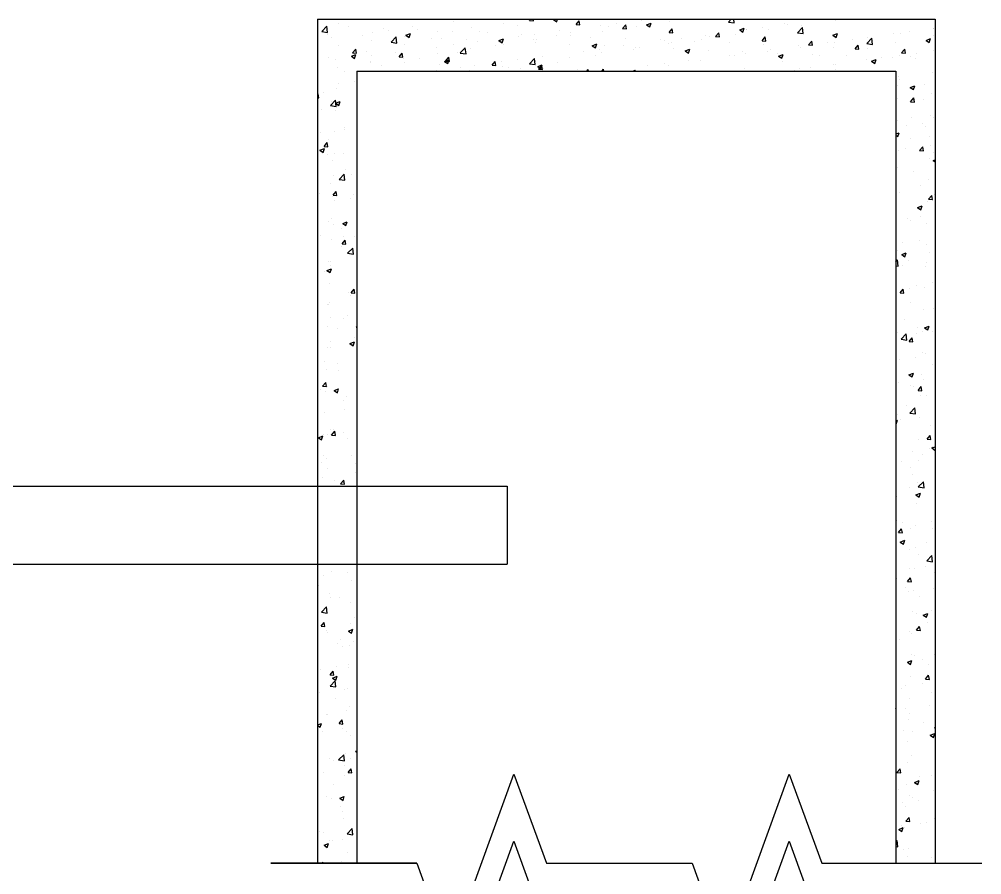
# Model space of a CAD drawing. Header units: inches. Extents: x 2738 to 3098, y 1543 to 1887.
# Drawn here: x 3019.4 to 3093.6, y 1624 to 1690 of the extents above; entities that cross this region are included whole.
import ezdxf

# ---------------------------------------------------------------- set-up
doc = ezdxf.new("R2010")
doc.units = ezdxf.units.IN
doc.header["$LTSCALE"] = 15
doc.header["$MEASUREMENT"] = 0
for name, color, linetype in [('Hatch', 8, 'Continuous'), ('Pipe', 6, 'Continuous'), ('Sock Pit', 3, 'Continuous')]:
    doc.layers.add(name, color=color, linetype=linetype)

msp = doc.modelspace()

# ---------------------------------------------------------------- linework, layer by layer
at = {"layer": 'Hatch', "linetype": 'Continuous'}
for p, q in [((3046.59097, 1689.98205), (3046.59097, 1689.98205)), ((3052.89109, 1689.81893), (3052.89109, 1689.81893)), ((3054.14279, 1689.98372), (3054.14279, 1689.98372)), ((3058.73186, 1689.90675), (3058.80356, 1689.9922)), ((3058.73186, 1689.90675), (3059.03071, 1689.8806)), ((3059.0307, 1689.88056), (3059.0101, 1689.9922)), ((3060.57097, 1689.96587), (3060.63958, 1689.9922)), ((3060.57098, 1689.96587), (3060.81969, 1689.79811)), ((3060.81966, 1689.7981), (3060.88479, 1689.9922)), ((3062.31816, 1689.59299), (3062.5592, 1689.88026)), ((3062.617, 1689.5668), (3062.55918, 1689.88022)), ((3067.32733, 1689.9206), (3067.32733, 1689.9206)), ((3067.75096, 1689.94186), (3067.75096, 1689.94186)), ((3069.53833, 1689.7942), (3069.53833, 1689.7942)), ((3074.06315, 1689.77866), (3074.50783, 1689.7097)), ((3074.0636, 1689.77914), (3074.26803, 1689.9922)), ((3074.50782, 1689.70971), (3074.47496, 1689.9922)), ((3082.28965, 1689.87173), (3082.28965, 1689.87173)), ((3042.70881, 1689.04606), (3043.1535, 1688.9771)), ((3042.70926, 1689.04653), (3043.0987, 1689.45242)), ((3043.15349, 1688.97711), (3043.09825, 1689.45196)), ((3044.02379, 1689.63), (3044.02379, 1689.63)), ((3044.77335, 1689.41189), (3044.77335, 1689.41189)), ((3046.58798, 1688.98911), (3046.58798, 1688.98911)), ((3047.44247, 1689.29912), (3047.44247, 1689.29912)), ((3047.83968, 1689.1539), (3047.83968, 1689.1539)), ((3049.73334, 1689.4032), (3049.73334, 1689.4032)), ((3050.11158, 1689.18635), (3050.11158, 1689.18635)), ((3051.65264, 1689.01256), (3051.65264, 1689.01256)), ((3052.78069, 1689.07357), (3052.78069, 1689.07357)), ((3054.21983, 1689.36461), (3054.21983, 1689.36461)), ((3054.88916, 1689.03759), (3054.88916, 1689.03759)), ((3056.74536, 1689.6847), (3056.74536, 1689.6847)), ((3057.80509, 1689.53811), (3057.80509, 1689.53811)), ((3061.02422, 1689.09078), (3061.02422, 1689.09078)), ((3062.31816, 1689.59299), (3062.61702, 1689.56684)), ((3064.18197, 1689.50651), (3064.18197, 1689.50651)), ((3064.37421, 1689.06726), (3064.37421, 1689.06726)), ((3064.83503, 1689.44133), (3064.83503, 1689.44133)), ((3065.43367, 1689.6713), (3065.43367, 1689.6713)), ((3065.90446, 1689.27923), (3066.1455, 1689.56649)), ((3065.90446, 1689.27923), (3066.20332, 1689.25308)), ((3066.2033, 1689.25304), (3066.14549, 1689.56646)), ((3066.97114, 1689.44214), (3066.97114, 1689.44214)), ((3067.75662, 1689.56543), (3068.10671, 1689.69982)), ((3067.75662, 1689.56543), (3068.00533, 1689.39767)), ((3068.00531, 1689.39766), (3068.10669, 1689.69981)), ((3069.49076, 1688.96547), (3069.7318, 1689.25273)), ((3069.7896, 1688.93928), (3069.73179, 1689.25269)), ((3074.94227, 1689.16499), (3075.29236, 1689.29938)), ((3074.94227, 1689.16499), (3075.19098, 1688.99723)), ((3075.19095, 1688.99723), (3075.29234, 1689.29937)), ((3075.47284, 1689.19409), (3075.47284, 1689.19409)), ((3075.49237, 1689.19313), (3075.49237, 1689.19313)), ((3076.72454, 1689.35888), (3076.72454, 1689.35888)), ((3077.16718, 1689.17675), (3077.16718, 1689.17675)), ((3078.4083, 1689.69365), (3078.4083, 1689.69365)), ((3078.6182, 1689.60819), (3078.6182, 1689.60819)), ((3079.39981, 1688.95155), (3079.78925, 1689.35743)), ((3079.69271, 1689.49685), (3079.69271, 1689.49685)), ((3079.84403, 1688.88211), (3079.78879, 1689.35696)), ((3088.01541, 1689.04646), (3088.01541, 1689.04646)), ((3089.90907, 1689.29577), (3089.90907, 1689.29577)), ((3089.9185, 1689.25429), (3089.9185, 1689.25429)), ((3043.15848, 1688.85304), (3043.15848, 1688.85304)), ((3043.43023, 1688.57338), (3043.43023, 1688.57338)), ((3045.82759, 1688.74027), (3045.82759, 1688.74027)), ((3046.53017, 1688.31758), (3046.53017, 1688.31758)), ((3048.04547, 1688.21894), (3048.43491, 1688.62482)), ((3048.4897, 1688.14951), (3048.43445, 1688.62436)), ((3048.4967, 1688.6275), (3048.4967, 1688.6275)), ((3049.05571, 1688.63767), (3049.05571, 1688.63767)), ((3049.18422, 1688.75365), (3049.53431, 1688.88804)), ((3049.18422, 1688.75365), (3049.43293, 1688.58589)), ((3049.4329, 1688.58589), (3049.53428, 1688.88803)), ((3051.16582, 1688.51472), (3051.16582, 1688.51472)), ((3051.97323, 1688.53706), (3051.97323, 1688.53706)), ((3053.83493, 1688.40195), (3053.83493, 1688.40195)), ((3054.7211, 1688.26096), (3054.7211, 1688.26096)), ((3055.4498, 1688.9608), (3055.4498, 1688.9608)), ((3056.36986, 1688.35321), (3056.71995, 1688.4876)), ((3056.36986, 1688.35321), (3056.61857, 1688.18545)), ((3056.50404, 1688.28917), (3056.50404, 1688.28917)), ((3056.61855, 1688.18545), (3056.71993, 1688.48759)), ((3057.87886, 1688.67669), (3057.87886, 1688.67669)), ((3058.11891, 1688.84802), (3058.11891, 1688.84802)), ((3059.00317, 1688.44028), (3059.00317, 1688.44028)), ((3059.13056, 1688.84148), (3059.13056, 1688.84148)), ((3059.28149, 1688.39511), (3059.28149, 1688.39511)), ((3060.78803, 1688.73525), (3060.78803, 1688.73525)), ((3061.84868, 1688.74717), (3061.84868, 1688.74717)), ((3061.9191, 1688.94081), (3061.9191, 1688.94081)), ((3063.45714, 1688.62247), (3063.45714, 1688.62247)), ((3066.12625, 1688.5097), (3066.12625, 1688.5097)), ((3068.79536, 1688.39692), (3068.79536, 1688.39692)), ((3069.16973, 1688.36427), (3069.16973, 1688.36427)), ((3069.49076, 1688.96547), (3069.78962, 1688.93932)), ((3070.42143, 1688.52906), (3070.42143, 1688.52906)), ((3071.46448, 1688.28415), (3071.46448, 1688.28415)), ((3072.00306, 1688.44982), (3072.00306, 1688.44982)), ((3072.31509, 1688.77837), (3072.31509, 1688.77837)), ((3072.57644, 1688.6926), (3072.57644, 1688.6926)), ((3073.07706, 1688.65171), (3073.3181, 1688.93897)), ((3073.07706, 1688.65171), (3073.37592, 1688.62556)), ((3073.3759, 1688.62552), (3073.31809, 1688.93893)), ((3074.59999, 1688.8247), (3074.59999, 1688.8247)), ((3076.66336, 1688.33795), (3076.90441, 1688.62521)), ((3076.66336, 1688.33795), (3076.96222, 1688.3118)), ((3076.9622, 1688.31176), (3076.90439, 1688.62517)), ((3079.39935, 1688.95107), (3079.84403, 1688.8821)), ((3080.24966, 1688.02419), (3080.49071, 1688.31145)), ((3080.5485, 1687.998), (3080.49069, 1688.31141)), ((3082.12792, 1688.76455), (3082.47801, 1688.89894)), ((3082.12792, 1688.76455), (3082.37663, 1688.59679)), ((3082.3766, 1688.59679), (3082.47798, 1688.89893)), ((3083.60596, 1688.46595), (3083.60596, 1688.46595)), ((3084.73602, 1688.12395), (3085.12546, 1688.52983)), ((3084.79603, 1688.55931), (3084.79603, 1688.55931)), ((3085.18023, 1688.05451), (3085.12499, 1688.52936)), ((3086.76371, 1688.88167), (3086.76371, 1688.88167)), ((3087.32156, 1688.8794), (3087.32156, 1688.8794)), ((3089.31356, 1688.36411), (3089.66366, 1688.4985)), ((3089.31356, 1688.36411), (3089.56228, 1688.19636)), ((3089.56225, 1688.19635), (3089.66363, 1688.49849)), ((3089.86559, 1688.71243), (3089.86559, 1688.71243)), ((3043.96299, 1687.96553), (3043.96299, 1687.96553)), ((3045.08041, 1687.40083), (3045.32145, 1687.6881)), ((3045.37925, 1687.37465), (3045.32144, 1687.68806)), ((3046.14137, 1687.53602), (3046.14137, 1687.53602)), ((3048.04502, 1688.21847), (3048.4897, 1688.1495)), ((3049.0573, 1688.03654), (3049.0573, 1688.03654)), ((3051.57575, 1687.84687), (3051.57575, 1687.84687)), ((3052.82744, 1688.01166), (3052.82744, 1688.01166)), ((3053.38167, 1687.39134), (3053.77112, 1687.79722)), ((3053.8259, 1687.32191), (3053.77066, 1687.79676)), ((3054.15903, 1687.70014), (3054.15903, 1687.70014)), ((3056.08724, 1687.93976), (3056.08724, 1687.93976)), ((3056.68456, 1688.02023), (3056.68456, 1688.02023)), ((3059.17315, 1688.1764), (3059.17315, 1688.1764)), ((3061.84227, 1688.06362), (3061.84227, 1688.06362)), ((3062.86662, 1687.53445), (3062.86662, 1687.53445)), ((3063.55551, 1687.95277), (3063.9056, 1688.08716)), ((3063.55551, 1687.95277), (3063.80422, 1687.78502)), ((3063.8042, 1687.78501), (3063.90558, 1688.08715)), ((3064.11832, 1687.69924), (3064.11832, 1687.69924)), ((3064.51138, 1687.95085), (3064.51138, 1687.95085)), ((3066.01198, 1687.94855), (3066.01198, 1687.94855)), ((3066.74458, 1687.69155), (3066.74458, 1687.69155)), ((3066.91034, 1687.77767), (3066.91034, 1687.77767)), ((3067.18049, 1687.83807), (3067.18049, 1687.83807)), ((3069.47753, 1688.12973), (3069.47753, 1688.12973)), ((3069.66051, 1688.19208), (3069.66051, 1688.19208)), ((3069.8496, 1687.7253), (3069.8496, 1687.7253)), ((3070.74116, 1687.55234), (3071.09125, 1687.68672)), ((3070.74116, 1687.55233), (3070.98987, 1687.38458)), ((3070.98984, 1687.38457), (3071.09122, 1687.68672)), ((3072.51871, 1687.61253), (3072.51871, 1687.61253)), ((3074.13359, 1688.17138), (3074.13359, 1688.17138)), ((3075.18783, 1687.49975), (3075.18783, 1687.49975)), ((3076.8027, 1688.0586), (3076.8027, 1688.0586)), ((3077.10638, 1687.51228), (3077.10638, 1687.51228)), ((3077.30285, 1687.63613), (3077.30285, 1687.63613)), ((3079.47181, 1687.94583), (3079.47181, 1687.94583)), ((3079.63191, 1687.83238), (3079.63191, 1687.83238)), ((3080.24966, 1688.02419), (3080.54852, 1687.99804)), ((3080.4606, 1688.05185), (3080.4606, 1688.05185)), ((3081.7123, 1688.21664), (3081.7123, 1688.21664)), ((3082.14092, 1687.83305), (3082.14092, 1687.83305)), ((3082.22885, 1688.20726), (3082.22885, 1688.20726)), ((3083.83596, 1687.71042), (3084.07701, 1687.99769)), ((3083.83596, 1687.71043), (3084.13482, 1687.68428)), ((3084.03373, 1687.71138), (3084.03373, 1687.71138)), ((3084.1348, 1687.68424), (3084.07699, 1687.99765)), ((3084.73556, 1688.12347), (3085.18024, 1688.0545)), ((3084.81004, 1687.72028), (3084.81004, 1687.72028)), ((3086.94966, 1688.21191), (3086.94966, 1688.21191)), ((3087.42226, 1687.39666), (3087.66331, 1687.68393)), ((3087.47915, 1687.6075), (3087.47915, 1687.6075)), ((3087.7211, 1687.37048), (3087.66329, 1687.68389)), ((3089.8577, 1687.58982), (3089.8577, 1687.58982)), ((3043.22544, 1687.03549), (3043.22544, 1687.03549)), ((3043.77859, 1686.87035), (3043.77859, 1686.87035)), ((3044.9831, 1687.141), (3045.3332, 1687.27538)), ((3044.9831, 1687.141), (3045.23182, 1686.97324)), ((3045.08041, 1687.40083), (3045.37927, 1687.37469)), ((3045.23179, 1686.97323), (3045.33317, 1687.27538)), ((3045.27263, 1687.01705), (3045.27263, 1687.01705)), ((3046.44771, 1686.75758), (3046.44771, 1686.75758)), ((3046.52433, 1687.18184), (3046.52433, 1687.18184)), ((3048.41799, 1687.43114), (3048.41799, 1687.43114)), ((3048.66671, 1687.08707), (3048.90775, 1687.37434)), ((3048.66671, 1687.08707), (3048.96557, 1687.06092)), ((3048.96555, 1687.06088), (3048.90774, 1687.3743)), ((3048.99491, 1686.97321), (3048.99491, 1686.97321)), ((3050.25538, 1686.93871), (3050.25538, 1686.93871)), ((3051.59184, 1687.34809), (3051.59184, 1687.34809)), ((3052.16875, 1686.74056), (3052.51884, 1686.87494)), ((3052.25301, 1686.77331), (3052.49406, 1687.06058)), ((3052.25301, 1686.77331), (3052.55187, 1686.74716)), ((3052.41744, 1686.57279), (3052.51882, 1686.87494)), ((3052.55185, 1686.74712), (3052.49404, 1687.06054)), ((3053.17131, 1687.43923), (3053.17131, 1687.43923)), ((3053.38122, 1687.39087), (3053.82591, 1687.3219)), ((3055.83931, 1686.45955), (3056.08036, 1686.74682)), ((3056.13815, 1686.43336), (3056.08034, 1686.74678)), ((3057.81521, 1686.86942), (3057.81521, 1686.86942)), ((3058.71788, 1686.56374), (3059.10732, 1686.96963)), ((3059.1621, 1686.49431), (3059.10686, 1686.96916)), ((3059.70887, 1687.11873), (3059.70887, 1687.11873)), ((3061.78788, 1687.0827), (3061.78788, 1687.0827)), ((3063.82865, 1687.19103), (3063.82865, 1687.19103)), ((3064.31341, 1687.40279), (3064.31341, 1687.40279)), ((3070.99974, 1686.80631), (3070.99974, 1686.80631)), ((3071.94226, 1686.78535), (3071.94226, 1686.78535)), ((3074.15749, 1687.22203), (3074.15749, 1687.22203)), ((3074.5392, 1687.16023), (3074.5392, 1687.16023)), ((3075.40919, 1687.38682), (3075.40919, 1687.38682)), ((3077.85694, 1687.38698), (3077.85694, 1687.38698)), ((3077.9268, 1687.1519), (3078.2769, 1687.28628)), ((3077.92681, 1687.1519), (3078.17552, 1686.98414)), ((3078.17549, 1686.98413), (3078.27687, 1687.28628)), ((3080.52605, 1687.2742), (3080.52605, 1687.2742)), ((3081.1178, 1687.21086), (3081.1178, 1687.21086)), ((3083.19516, 1687.16143), (3083.19516, 1687.16143)), ((3084.73523, 1686.89484), (3084.73523, 1686.89484)), ((3085.11245, 1686.75146), (3085.46254, 1686.88585)), ((3085.11245, 1686.75146), (3085.36116, 1686.5837)), ((3085.36114, 1686.58369), (3085.46252, 1686.88584)), ((3085.44837, 1686.90962), (3085.44837, 1686.90962)), ((3085.86428, 1687.04865), (3085.86428, 1687.04865)), ((3086.70007, 1687.07441), (3086.70007, 1687.07441)), ((3087.26076, 1687.21494), (3087.26076, 1687.21494)), ((3087.42226, 1687.39666), (3087.72112, 1687.37052)), ((3088.14773, 1687.11407), (3088.14773, 1687.11407)), ((3088.53339, 1686.93588), (3088.53339, 1686.93588)), ((3088.59373, 1687.32371), (3088.59373, 1687.32371)), ((3043.90219, 1686.30106), (3043.90219, 1686.30106)), ((3046.46938, 1686.65311), (3046.46938, 1686.65311)), ((3047.33945, 1686.43818), (3047.33945, 1686.43818)), ((3049.11682, 1686.6448), (3049.11682, 1686.6448)), ((3051.5121, 1686.0396), (3051.5121, 1686.0396)), ((3051.78593, 1686.53203), (3051.78593, 1686.53203)), ((3052.16875, 1686.74056), (3052.41746, 1686.5728)), ((3053.40576, 1686.28891), (3053.40576, 1686.28891)), ((3054.09823, 1686.03567), (3054.09823, 1686.03567)), ((3054.45504, 1686.41925), (3054.45504, 1686.41925)), ((3055.83931, 1686.45955), (3056.13817, 1686.4334)), ((3056.56351, 1686.70463), (3056.56351, 1686.70463)), ((3056.62376, 1686.35576), (3056.62376, 1686.35576)), ((3057.12416, 1686.30648), (3057.12416, 1686.30648)), ((3057.99679, 1686.18998), (3057.99679, 1686.18998)), ((3058.71743, 1686.56327), (3059.16211, 1686.4943)), ((3059.22069, 1686.73065), (3059.22069, 1686.73065)), ((3059.3544, 1686.34012), (3059.70449, 1686.47451)), ((3059.3544, 1686.34012), (3059.60311, 1686.17236)), ((3059.42561, 1686.14579), (3059.66666, 1686.43306)), ((3059.42561, 1686.14579), (3059.72447, 1686.11964)), ((3059.60308, 1686.17235), (3059.70447, 1686.4745)), ((3059.72445, 1686.1196), (3059.66664, 1686.43302)), ((3059.79327, 1686.1937), (3059.79327, 1686.1937)), ((3060.91272, 1686.6905), (3060.91272, 1686.6905)), ((3062.46238, 1686.08093), (3062.46238, 1686.08093)), ((3063.14632, 1685.9922), (3063.25296, 1686.11929)), ((3063.27638, 1685.9922), (3063.25294, 1686.11926)), ((3064.29977, 1685.9922), (3064.44353, 1686.14203)), ((3064.46044, 1685.9922), (3064.44307, 1686.14156)), ((3066.67687, 1685.9922), (3066.89014, 1686.07407)), ((3066.84954, 1686.1132), (3066.84954, 1686.1132)), ((3066.86265, 1685.9922), (3066.89011, 1686.07406)), ((3067.85438, 1686.39221), (3067.85438, 1686.39221)), ((3069.10608, 1686.557), (3069.10608, 1686.557)), ((3069.41673, 1686.46526), (3069.41673, 1686.46526)), ((3075.28594, 1686.20981), (3075.28594, 1686.20981)), ((3078.20187, 1686.71033), (3078.20187, 1686.71033)), ((3079.14526, 1686.0798), (3079.14526, 1686.0798)), ((3079.57111, 1686.16791), (3079.57111, 1686.16791)), ((3080.39696, 1686.24459), (3080.39696, 1686.24459)), ((3082.16805, 1686.54279), (3082.16805, 1686.54279)), ((3082.29061, 1686.49389), (3082.29061, 1686.49389)), ((3082.31587, 1686.11302), (3082.31587, 1686.11302)), ((3085.2318, 1686.61355), (3085.2318, 1686.61355)), ((3044.42352, 1685.93766), (3044.42352, 1685.93766)), ((3087.19996, 1685.55047), (3087.19996, 1685.55047)), ((3087.27838, 1685.35165), (3087.27838, 1685.35165)), ((3089.7969, 1685.92535), (3089.7969, 1685.92535)), ((3043.84139, 1684.63659), (3043.84139, 1684.63659)), ((3043.95729, 1685.04499), (3043.95729, 1685.04499)), ((3045.20899, 1685.20978), (3045.20899, 1685.20978)), ((3087.14135, 1684.86377), (3087.14135, 1684.86377)), ((3088.09699, 1684.73836), (3088.44708, 1684.87275)), ((3088.09699, 1684.73836), (3088.3457, 1684.57061)), ((3088.34567, 1684.5706), (3088.44705, 1684.87274)), ((3089.1535, 1684.95319), (3089.1535, 1684.95319)), ((3042.38335, 1684.1866), (3042.42891, 1684.2409)), ((3042.38335, 1683.93653), (3042.48672, 1683.92749)), ((3042.48671, 1683.92745), (3042.42889, 1684.24086)), ((3042.80492, 1684.31537), (3042.80492, 1684.31537)), ((3087.13916, 1683.886), (3087.13916, 1683.886)), ((3088.11602, 1683.6357), (3088.35706, 1683.92297)), ((3088.41486, 1683.60952), (3088.35705, 1683.92293)), ((3089.12078, 1683.79532), (3089.12078, 1683.79532)), ((3089.7361, 1684.26088), (3089.7361, 1684.26088)), ((3042.64194, 1683.07293), (3042.64194, 1683.07293)), ((3043.37171, 1683.34787), (3043.81639, 1683.27891)), ((3043.37216, 1683.34834), (3043.7616, 1683.75423)), ((3043.41713, 1683.68735), (3043.41713, 1683.68735)), ((3043.81639, 1683.27892), (3043.76114, 1683.75376)), ((3043.76653, 1683.51525), (3044.11662, 1683.64963)), ((3043.76653, 1683.51524), (3044.01524, 1683.34749)), ((3043.85916, 1683.64375), (3043.85916, 1683.64375)), ((3043.89364, 1683.23772), (3043.89364, 1683.23772)), ((3044.01521, 1683.34748), (3044.11659, 1683.64963)), ((3088.11602, 1683.6357), (3088.41488, 1683.60956)), ((3043.78059, 1682.97212), (3043.78059, 1682.97212)), ((3088.17983, 1682.39821), (3088.17983, 1682.39821)), ((3089.6753, 1682.59641), (3089.6753, 1682.59641)), ((3089.85085, 1682.38098), (3089.85085, 1682.38098)), ((3044.47927, 1681.66105), (3044.47927, 1681.66105)), ((3087.07837, 1682.22153), (3087.07837, 1682.22153)), ((3087.80543, 1681.82326), (3087.80543, 1681.82326)), ((3089.05713, 1681.98805), (3089.05713, 1681.98805)), ((3089.23407, 1681.72658), (3089.23407, 1681.72658)), ((3042.57829, 1681.26566), (3042.57829, 1681.26566)), ((3043.71979, 1681.30765), (3043.71979, 1681.30765)), ((3044.47195, 1681.51497), (3044.47195, 1681.51497)), ((3086.97972, 1681.15073), (3087.2305, 1681.247)), ((3086.97972, 1681.04563), (3087.12912, 1680.94485)), ((3087.1291, 1680.94485), (3087.23048, 1681.24699)), ((3089.6145, 1680.93194), (3089.6145, 1680.93194)), ((3042.88162, 1680.19267), (3043.12267, 1680.47994)), ((3042.88162, 1680.19267), (3043.18048, 1680.16652)), ((3043.18046, 1680.16649), (3043.12265, 1680.4799)), ((3043.2107, 1680.70403), (3043.2107, 1680.70403)), ((3087.01757, 1680.55706), (3087.01757, 1680.55706)), ((3088.13299, 1680.78262), (3088.13299, 1680.78262)), ((3088.80978, 1679.87474), (3089.05082, 1680.16201)), ((3089.10862, 1679.84856), (3089.0508, 1680.16197)), ((3089.63545, 1680.2653), (3089.63545, 1680.2653)), ((3042.54995, 1679.88949), (3042.90004, 1680.02388)), ((3042.54995, 1679.88949), (3042.79866, 1679.72174)), ((3042.79864, 1679.72173), (3042.90002, 1680.02388)), ((3043.1566, 1679.54291), (3043.1566, 1679.54291)), ((3043.65899, 1679.64318), (3043.65899, 1679.64318)), ((3044.40877, 1679.6062), (3044.40877, 1679.6062)), ((3087.18507, 1679.85666), (3087.18507, 1679.85666)), ((3087.74179, 1680.01599), (3087.74179, 1680.01599)), ((3088.80978, 1679.87474), (3089.10864, 1679.8486)), ((3089.85418, 1679.74389), (3089.85418, 1679.74389)), ((3043.5056, 1679.10608), (3043.5056, 1679.10608)), ((3089.5537, 1679.26747), (3089.5537, 1679.26747)), ((3089.86494, 1679.09952), (3090.00687, 1679.154)), ((3089.86495, 1679.09952), (3090.00687, 1679.00379)), ((3043.59819, 1677.97871), (3043.59819, 1677.97871)), ((3044.03505, 1677.65015), (3044.4245, 1678.05604)), ((3044.47928, 1677.58072), (3044.42404, 1678.05557)), ((3044.55984, 1678.43445), (3044.55984, 1678.43445)), ((3044.99901, 1677.98658), (3044.99901, 1677.98658)), ((3087.12661, 1678.53231), (3087.12661, 1678.53231)), ((3088.3201, 1678.29324), (3088.3201, 1678.29324)), ((3043.40239, 1677.3559), (3043.40239, 1677.3559)), ((3044.0346, 1677.64968), (3044.47929, 1677.58071)), ((3088.88051, 1677.18891), (3088.88051, 1677.18891)), ((3089.4929, 1677.603), (3089.4929, 1677.603)), ((3042.51084, 1676.56453), (3042.51084, 1676.56453)), ((3043.57538, 1676.43171), (3043.81642, 1676.71898)), ((3043.57538, 1676.43171), (3043.87424, 1676.40556)), ((3043.87422, 1676.40552), (3043.81641, 1676.71894)), ((3045.17996, 1676.45176), (3045.17996, 1676.45176)), ((3087.26564, 1676.63006), (3087.26564, 1676.63006)), ((3089.50353, 1676.11378), (3089.74458, 1676.40105)), ((3089.80237, 1676.0876), (3089.74456, 1676.40101)), ((3089.93475, 1676.51729), (3089.93475, 1676.51729)), ((3043.5374, 1676.31424), (3043.5374, 1676.31424)), ((3043.68366, 1676.01452), (3043.68366, 1676.01452)), ((3044.93536, 1676.17931), (3044.93536, 1676.17931)), ((3087.00475, 1676.32118), (3087.00475, 1676.32118)), ((3088.64837, 1675.47377), (3088.99846, 1675.60816)), ((3088.89705, 1675.306), (3088.99844, 1675.60815)), ((3089.4321, 1675.93853), (3089.4321, 1675.93853)), ((3089.50353, 1676.11378), (3089.80239, 1676.08764)), ((3089.8361, 1676.04952), (3089.8361, 1676.04952)), ((3088.64837, 1675.47377), (3088.89708, 1675.30601)), ((3043.19595, 1674.37258), (3043.19595, 1674.37258)), ((3043.4766, 1674.64977), (3043.4766, 1674.64977)), ((3043.62001, 1674.20725), (3043.62001, 1674.20725)), ((3044.31791, 1674.25065), (3044.668, 1674.38504)), ((3044.31791, 1674.25065), (3044.56662, 1674.08289)), ((3044.5666, 1674.08288), (3044.66798, 1674.38503)), ((3087.88575, 1674.64737), (3087.88575, 1674.64737)), ((3088.11825, 1674.45116), (3088.11825, 1674.45116)), ((3088.84715, 1674.76485), (3088.84715, 1674.76485)), ((3089.3713, 1674.27406), (3089.3713, 1674.27406)), ((3044.20628, 1673.89678), (3044.20628, 1673.89678)), ((3042.59141, 1673.33793), (3042.59141, 1673.33793)), ((3043.4158, 1672.98531), (3043.4158, 1672.98531)), ((3044.26913, 1672.67075), (3044.51018, 1672.95802)), ((3044.26914, 1672.67075), (3044.56799, 1672.6446)), ((3044.39403, 1673.27474), (3044.39403, 1673.27474)), ((3044.56798, 1672.64456), (3044.51016, 1672.95798)), ((3045.26052, 1673.22516), (3045.26052, 1673.22516)), ((3087.53181, 1672.79279), (3087.53181, 1672.79279)), ((3088.78351, 1672.95758), (3088.78351, 1672.95758)), ((3044.19832, 1672.4845), (3044.19832, 1672.4845)), ((3044.6975, 1671.95149), (3045.14218, 1671.88252)), ((3044.69795, 1671.95197), (3045.08739, 1672.35785)), ((3045.14218, 1671.88253), (3045.08693, 1672.35738)), ((3087.11187, 1672.20086), (3087.11187, 1672.20086)), ((3087.43179, 1671.84802), (3087.78188, 1671.98241)), ((3087.68048, 1671.68025), (3087.78186, 1671.9824)), ((3089.3105, 1672.60959), (3089.3105, 1672.60959)), ((3089.58119, 1671.97962), (3089.58119, 1671.97962)), ((3043.21152, 1671.35524), (3043.21152, 1671.35524)), ((3043.355, 1671.32084), (3043.355, 1671.32084)), ((3086.97972, 1671.29516), (3087.11415, 1671.43527)), ((3087.16892, 1670.95994), (3087.11368, 1671.43479)), ((3087.43179, 1671.84802), (3087.6805, 1671.68026)), ((3087.96632, 1671.42077), (3087.96632, 1671.42077)), ((3089.36182, 1671.23482), (3089.36182, 1671.23482)), ((3042.88298, 1670.51244), (3042.88298, 1670.51244)), ((3043.10133, 1670.6249), (3043.45142, 1670.75929)), ((3043.10133, 1670.6249), (3043.35004, 1670.45714)), ((3043.35002, 1670.45713), (3043.4514, 1670.75928)), ((3043.38765, 1671.02444), (3043.38765, 1671.02444)), ((3086.97972, 1670.98927), (3087.16892, 1670.95993)), ((3087.46816, 1670.98552), (3087.46816, 1670.98552)), ((3089.2497, 1670.94512), (3089.2497, 1670.94512)), ((3089.82136, 1669.71806), (3089.82136, 1669.71806)), ((3043.2942, 1669.65637), (3043.2942, 1669.65637)), ((3044.72538, 1668.9561), (3044.72538, 1668.9561)), ((3044.96289, 1668.90979), (3045.20394, 1669.19706)), ((3045.26173, 1668.8836), (3045.20392, 1669.19702)), ((3087.30475, 1668.90562), (3087.54579, 1669.19289)), ((3087.60359, 1668.87944), (3087.54577, 1669.19285)), ((3088.04647, 1669.26277), (3088.04647, 1669.26277)), ((3088.58643, 1669.43807), (3088.58643, 1669.43807)), ((3089.18891, 1669.28065), (3089.18891, 1669.28065)), ((3044.90696, 1668.68749), (3044.90696, 1668.68749)), ((3044.96289, 1668.90979), (3045.26175, 1668.88364)), ((3087.30475, 1668.90562), (3087.6036, 1668.87948)), ((3043.18121, 1668.04112), (3043.18121, 1668.04112)), ((3043.2334, 1667.9919), (3043.2334, 1667.9919)), ((3043.29209, 1668.12864), (3043.29209, 1668.12864)), ((3088.1035, 1668.1197), (3088.1035, 1668.1197)), ((3089.12811, 1667.61619), (3089.12811, 1667.61619)), ((3089.88887, 1667.70643), (3089.88887, 1667.70643)), ((3043.41003, 1666.98405), (3043.41003, 1666.98405)), ((3044.37929, 1666.94329), (3044.37929, 1666.94329)), ((3044.66173, 1667.14884), (3044.66173, 1667.14884)), ((3087.61276, 1666.8831), (3087.61276, 1666.8831)), ((3043.1726, 1666.32743), (3043.1726, 1666.32743)), ((3043.9122, 1666.14594), (3043.9122, 1666.14594)), ((3045.36039, 1666.2533), (3045.4105, 1666.24553)), ((3045.36085, 1666.25378), (3045.4105, 1666.30552)), ((3088.667, 1666.21147), (3088.667, 1666.21147)), ((3089.19975, 1666.20917), (3089.54984, 1666.34356)), ((3089.19975, 1666.20917), (3089.44846, 1666.04142)), ((3089.44844, 1666.04141), (3089.54982, 1666.34355)), ((3045.24004, 1665.42608), (3045.24004, 1665.42608)), ((3087.09712, 1665.8694), (3087.09712, 1665.8694)), ((3087.38714, 1665.3307), (3087.83182, 1665.26174)), ((3087.3876, 1665.33119), (3087.77705, 1665.73708)), ((3087.83181, 1665.26175), (3087.77657, 1665.7366)), ((3087.9985, 1665.14466), (3088.23955, 1665.43193)), ((3088.29734, 1665.11847), (3088.23953, 1665.43189)), ((3088.57353, 1665.73437), (3088.57353, 1665.73437)), ((3089.06731, 1665.95172), (3089.06731, 1665.95172)), ((3089.82523, 1665.89916), (3089.82523, 1665.89916)), ((3043.1118, 1664.66296), (3043.1118, 1664.66296)), ((3043.34638, 1665.17678), (3043.34638, 1665.17678)), ((3043.3729, 1664.69298), (3043.3729, 1664.69298)), ((3044.86929, 1664.98606), (3045.21938, 1665.12044)), ((3044.86929, 1664.98606), (3045.118, 1664.8183)), ((3045.11798, 1664.81829), (3045.21936, 1665.12044)), ((3087.9985, 1665.14466), (3088.29736, 1665.11851)), ((3087.25818, 1663.76232), (3087.25818, 1663.76232)), ((3088.50988, 1663.9271), (3088.50988, 1663.9271)), ((3089.00651, 1664.28725), (3089.00651, 1664.28725)), ((3089.28711, 1664.22878), (3089.28711, 1664.22878)), ((3042.93853, 1663.59097), (3042.93853, 1663.59097)), ((3043.051, 1662.99849), (3043.051, 1662.99849)), ((3043.9247, 1663.45402), (3043.9247, 1663.45402)), ((3089.80662, 1663.38661), (3089.80662, 1663.38661)), ((3043.99277, 1662.91934), (3043.99277, 1662.91934)), ((3087.98317, 1662.58342), (3088.33327, 1662.71781)), ((3087.98317, 1662.58342), (3088.23189, 1662.41567)), ((3088.23186, 1662.41566), (3088.33324, 1662.7178)), ((3088.94571, 1662.62278), (3088.94571, 1662.62278)), ((3042.7641, 1661.70163), (3043.00515, 1661.98889)), ((3042.7641, 1661.70163), (3043.06296, 1661.67548)), ((3043.06294, 1661.67544), (3043.00513, 1661.98886)), ((3043.16647, 1661.70966), (3043.16647, 1661.70966)), ((3087.19453, 1661.95505), (3087.19453, 1661.95505)), ((3088.08876, 1661.78825), (3088.08876, 1661.78825)), ((3088.31344, 1661.6738), (3088.31344, 1661.6738)), ((3088.69226, 1661.3837), (3088.9333, 1661.67097)), ((3088.9911, 1661.35751), (3088.93329, 1661.67093)), ((3089.08819, 1662.20435), (3089.08819, 1662.20435)), ((3042.60935, 1661.48196), (3042.60935, 1661.48196)), ((3042.9902, 1661.33402), (3042.9902, 1661.33402)), ((3043.65271, 1661.36031), (3044.00281, 1661.49469)), ((3043.65271, 1661.3603), (3043.90143, 1661.19255)), ((3043.9014, 1661.19254), (3044.00278, 1661.49469)), ((3044.61288, 1660.93665), (3044.61288, 1660.93665)), ((3088.69226, 1661.3837), (3088.99112, 1661.35755)), ((3088.88491, 1660.95831), (3088.88491, 1660.95831)), ((3089.36768, 1661.00218), (3089.36768, 1661.00218)), ((3044.36454, 1660.61183), (3044.36454, 1660.61183)), ((3087.77284, 1660.23229), (3087.77284, 1660.23229)), ((3088.0505, 1659.633), (3088.43994, 1660.03889)), ((3088.49471, 1659.56355), (3088.43947, 1660.0384)), ((3089.99831, 1660.03847), (3089.99831, 1660.03847)), ((3042.9294, 1659.66955), (3042.9294, 1659.66955)), ((3044.45175, 1659.92563), (3044.45175, 1659.92563)), ((3087.08238, 1659.53794), (3087.08238, 1659.53794)), ((3088.05003, 1659.63251), (3088.49471, 1659.56354)), ((3088.82411, 1659.29384), (3088.82411, 1659.29384)), ((3086.97972, 1659.03948), (3087.11669, 1659.09206)), ((3086.97972, 1658.81392), (3087.01531, 1658.78991)), ((3087.01528, 1658.78991), (3087.11666, 1659.09205)), ((3087.31868, 1659.13226), (3087.31868, 1659.13226)), ((3089.61525, 1658.67596), (3089.61525, 1658.67596)), ((3089.98779, 1659.01948), (3089.98779, 1659.01948)), ((3042.43614, 1657.73455), (3042.78623, 1657.86894)), ((3042.68482, 1657.56679), (3042.78621, 1657.86894)), ((3042.8686, 1658.00508), (3042.8686, 1658.00508)), ((3043.1364, 1657.95357), (3043.1364, 1657.95357)), ((3043.35816, 1658.36153), (3043.35816, 1658.36153)), ((3043.45786, 1657.94067), (3043.69891, 1658.22793)), ((3043.45786, 1657.94067), (3043.75672, 1657.91452)), ((3043.63921, 1658.38167), (3043.63921, 1658.38167)), ((3043.7567, 1657.91448), (3043.69889, 1658.2279)), ((3044.3881, 1658.11836), (3044.3881, 1658.11836)), ((3089.38602, 1657.62274), (3089.62706, 1657.91001)), ((3089.68486, 1657.59655), (3089.62704, 1657.90997)), ((3042.43614, 1657.73455), (3042.68485, 1657.5668)), ((3044.69345, 1657.71005), (3044.69345, 1657.71005)), ((3088.76331, 1657.62937), (3088.76331, 1657.62937)), ((3089.38602, 1657.62274), (3089.68487, 1657.59659)), ((3089.79187, 1657.05515), (3089.79187, 1657.05515)), ((3042.8078, 1656.34061), (3042.8078, 1656.34061)), ((3044.96642, 1656.39561), (3044.96642, 1656.39561)), ((3045.37499, 1656.69267), (3045.37499, 1656.69267)), ((3088.2999, 1656.7039), (3088.2999, 1656.7039)), ((3089.01412, 1656.46451), (3089.01412, 1656.46451)), ((3089.5516, 1656.86869), (3089.5516, 1656.86869)), ((3089.75113, 1656.94458), (3090.00687, 1657.04275)), ((3089.75113, 1656.94458), (3089.99984, 1656.77682)), ((3089.99982, 1656.77681), (3090.00687, 1656.79783)), ((3042.64445, 1655.84013), (3042.64445, 1655.84013)), ((3043.07276, 1656.1463), (3043.07276, 1656.1463)), ((3045.31356, 1655.72735), (3045.31356, 1655.72735)), ((3087.39924, 1655.90566), (3087.39924, 1655.90566)), ((3088.70251, 1655.9649), (3088.70251, 1655.9649)), ((3043.15172, 1655.37821), (3043.15172, 1655.37821)), ((3045.31419, 1655.0282), (3045.31419, 1655.0282)), ((3088.07402, 1655.45679), (3088.07402, 1655.45679)), ((3088.23625, 1654.89663), (3088.23625, 1654.89663)), ((3042.74701, 1654.67614), (3042.74701, 1654.67614)), ((3043.65107, 1654.42355), (3043.65107, 1654.42355)), ((3044.15162, 1654.17971), (3044.39266, 1654.46697)), ((3044.15162, 1654.17971), (3044.45048, 1654.15356)), ((3044.3498, 1654.28037), (3044.3498, 1654.28037)), ((3044.45046, 1654.15352), (3044.39264, 1654.46693)), ((3086.98455, 1654.73184), (3086.98455, 1654.73184)), ((3088.64171, 1654.30043), (3088.64171, 1654.30043)), ((3088.7134, 1653.93482), (3089.10284, 1654.3407)), ((3089.1576, 1653.86536), (3089.10236, 1654.34021)), ((3088.01936, 1653.92296), (3088.01936, 1653.92296)), ((3088.53456, 1653.31883), (3088.88465, 1653.45322)), ((3088.71293, 1653.93432), (3089.15761, 1653.86535)), ((3088.78324, 1653.15106), (3088.88462, 1653.45321)), ((3089.98357, 1653.70701), (3089.98357, 1653.70701)), ((3087.06763, 1653.20649), (3087.06763, 1653.20649)), ((3088.53456, 1653.31883), (3088.78327, 1653.15107)), ((3088.58091, 1652.63596), (3088.58091, 1652.63596)), ((3088.81456, 1653.17388), (3088.81456, 1653.17388)), ((3087.04568, 1651.36799), (3087.04568, 1651.36799)), ((3087.49921, 1651.20182), (3087.49921, 1651.20182)), ((3089.7148, 1651.25521), (3089.7148, 1651.25521)), ((3087.18723, 1650.41458), (3087.42827, 1650.70185)), ((3087.18723, 1650.41458), (3087.48609, 1650.38843)), ((3087.48607, 1650.38839), (3087.42826, 1650.70181)), ((3088.09992, 1650.69636), (3088.09992, 1650.69636)), ((3088.52011, 1650.97149), (3088.52011, 1650.97149)), ((3089.77713, 1650.72369), (3089.77713, 1650.72369)), ((3087.31798, 1649.69308), (3087.66807, 1649.82747)), ((3087.31798, 1649.69308), (3087.56669, 1649.52532)), ((3087.56666, 1649.52531), (3087.66805, 1649.82746)), ((3089.34162, 1649.64549), (3089.34162, 1649.64549)), ((3088.05927, 1649.12533), (3088.05927, 1649.12533)), ((3088.45931, 1649.30702), (3088.45931, 1649.30702)), ((3088.72004, 1648.71367), (3088.72004, 1648.71367)), ((3089.37582, 1648.23613), (3089.8205, 1648.16716)), ((3089.37629, 1648.23663), (3089.76574, 1648.64251)), ((3089.8205, 1648.16717), (3089.76526, 1648.64202)), ((3043.4257, 1647.40423), (3043.4257, 1647.40423)), ((3044.33505, 1647.94892), (3044.33505, 1647.94892)), ((3045.04057, 1647.96308), (3045.04057, 1647.96308)), ((3088.02627, 1647.67343), (3088.02627, 1647.67343)), ((3088.39852, 1647.64255), (3088.39852, 1647.64255)), ((3089.27797, 1647.83822), (3089.27797, 1647.83822)), ((3042.79913, 1647.11583), (3042.79913, 1647.11583)), ((3044.69279, 1647.36514), (3044.69279, 1647.36514)), ((3045.01019, 1646.70585), (3045.01019, 1646.70585)), ((3087.05289, 1646.87503), (3087.05289, 1646.87503)), ((3087.88098, 1646.65362), (3088.12203, 1646.94088)), ((3087.88099, 1646.65362), (3088.17984, 1646.62747)), ((3088.17983, 1646.62743), (3088.12201, 1646.94085)), ((3089.96882, 1647.37556), (3089.96882, 1647.37556)), ((3042.44301, 1646.3538), (3042.44301, 1646.3538)), ((3087.74636, 1646.15869), (3087.74636, 1646.15869)), ((3088.33772, 1645.97809), (3088.33772, 1645.97809)), ((3089.85628, 1646.11546), (3089.85628, 1646.11546)), ((3043.32867, 1645.69861), (3043.32867, 1645.69861)), ((3043.37744, 1645.39308), (3043.37744, 1645.39308)), ((3044.04581, 1645.42154), (3044.04581, 1645.42154)), ((3087.96262, 1645.86616), (3087.96262, 1645.86616)), ((3088.8006, 1645.48707), (3088.8006, 1645.48707)), ((3042.67623, 1644.28861), (3043.06567, 1644.6945)), ((3043.12045, 1644.21917), (3043.0652, 1644.69402)), ((3044.94939, 1645.04138), (3044.94939, 1645.04138)), ((3042.67577, 1644.28813), (3043.12045, 1644.21916)), ((3045.21984, 1643.83675), (3045.21984, 1643.83675)), ((3088.27692, 1644.31362), (3088.27692, 1644.31362)), ((3088.54093, 1644.14341), (3088.54093, 1644.14341)), ((3089.08594, 1644.05423), (3089.43603, 1644.18862)), ((3089.08594, 1644.05423), (3089.33465, 1643.88648)), ((3089.33462, 1643.88647), (3089.436, 1644.18861)), ((3089.76239, 1644.39224), (3089.76239, 1644.39224)), ((3042.64659, 1643.21059), (3042.88763, 1643.49785)), ((3042.64659, 1643.21059), (3042.94545, 1643.18444)), ((3042.94543, 1643.1844), (3042.88761, 1643.49781)), ((3044.75548, 1642.83112), (3045.10557, 1642.9655)), ((3044.88859, 1643.37691), (3044.88859, 1643.37691)), ((3045.00416, 1642.66335), (3045.10555, 1642.9655)), ((3088.57474, 1642.89266), (3088.81579, 1643.17992)), ((3088.87358, 1642.86647), (3088.81577, 1643.17988)), ((3089.42072, 1643.50437), (3089.42072, 1643.50437)), ((3043.07214, 1642.86656), (3043.07214, 1642.86656)), ((3043.12224, 1642.71529), (3043.12224, 1642.71529)), ((3044.75548, 1642.83112), (3045.00419, 1642.66336)), ((3088.04453, 1642.79388), (3088.04453, 1642.79388)), ((3088.21612, 1642.64915), (3088.21612, 1642.64915)), ((3088.57474, 1642.89266), (3088.8736, 1642.86651)), ((3043.9045, 1641.86469), (3043.9045, 1641.86469)), ((3044.12638, 1642.19493), (3044.12638, 1642.19493)), ((3044.32031, 1641.61746), (3044.32031, 1641.61746)), ((3044.82779, 1641.71244), (3044.82779, 1641.71244)), ((3045.1562, 1642.02948), (3045.1562, 1642.02948)), ((3087.22559, 1642.17135), (3087.22559, 1642.17135)), ((3088.15532, 1640.98468), (3088.15532, 1640.98468)), ((3088.44705, 1640.94939), (3088.44705, 1640.94939)), ((3089.95408, 1641.0441), (3089.95408, 1641.0441)), ((3043.84085, 1640.05742), (3043.84085, 1640.05742)), ((3044.74649, 1640.21224), (3044.74649, 1640.21224)), ((3044.767, 1640.04797), (3044.767, 1640.04797)), ((3087.03815, 1640.54357), (3087.03815, 1640.54357)), ((3087.86936, 1640.42848), (3088.21945, 1640.56287)), ((3087.86936, 1640.42848), (3088.11807, 1640.26073)), ((3088.11805, 1640.26072), (3088.21943, 1640.56286)), ((3089.06799, 1640.61502), (3089.06799, 1640.61502)), ((3089.50128, 1640.27777), (3089.50128, 1640.27777)), ((3042.58915, 1639.89263), (3042.58915, 1639.89263)), ((3043.31393, 1639.36716), (3043.31393, 1639.36716)), ((3043.34034, 1639.44962), (3043.58139, 1639.73689)), ((3043.34034, 1639.44963), (3043.6392, 1639.42348)), ((3043.5389, 1639.20537), (3043.88899, 1639.33975)), ((3043.63918, 1639.42344), (3043.58137, 1639.73685)), ((3043.78759, 1639.0376), (3043.88897, 1639.33975)), ((3088.09452, 1639.32021), (3088.09452, 1639.32021)), ((3089.2685, 1639.1317), (3089.50954, 1639.41896)), ((3089.56734, 1639.10551), (3089.50953, 1639.41892)), ((3043.33866, 1638.58994), (3043.78335, 1638.52097)), ((3043.33913, 1638.59043), (3043.72857, 1638.99631)), ((3043.5389, 1639.20536), (3043.78761, 1639.03761)), ((3043.78334, 1638.52098), (3043.7281, 1638.99583)), ((3087.75264, 1638.64296), (3087.75264, 1638.64296)), ((3089.00434, 1638.80775), (3089.00434, 1638.80775)), ((3089.2685, 1639.1317), (3089.56736, 1639.10555)), ((3042.5255, 1638.08536), (3042.5255, 1638.08536)), ((3044.41916, 1638.33466), (3044.41916, 1638.33466)), ((3044.7062, 1638.3835), (3044.7062, 1638.3835)), ((3087.45229, 1638.40785), (3087.45229, 1638.40785)), ((3089.74764, 1638.06078), (3089.74764, 1638.06078)), ((3043.77282, 1637.65726), (3043.77282, 1637.65726)), ((3088.03372, 1637.65574), (3088.03372, 1637.65574)), ((3089.58265, 1637.08499), (3089.58265, 1637.08499)), ((3043.10381, 1636.36261), (3043.10381, 1636.36261)), ((3043.10749, 1636.38384), (3043.10749, 1636.38384)), ((3044.6454, 1636.71903), (3044.6454, 1636.71903)), ((3044.82706, 1636.98564), (3044.82706, 1636.98564)), ((3086.97972, 1636.92823), (3087.00288, 1636.93712)), ((3086.97972, 1636.86817), (3087.00285, 1636.93711)), ((3087.68899, 1636.83569), (3087.68899, 1636.83569)), ((3088.02979, 1636.46242), (3088.02979, 1636.46242)), ((3042.38335, 1635.60304), (3042.67242, 1635.714)), ((3042.38335, 1635.53845), (3042.57104, 1635.41186)), ((3042.57101, 1635.41185), (3042.67239, 1635.714)), ((3044.0341, 1635.68866), (3044.27514, 1635.97593)), ((3044.0341, 1635.68866), (3044.33296, 1635.66252)), ((3044.33294, 1635.66248), (3044.27513, 1635.97589)), ((3087.97292, 1635.99127), (3087.97292, 1635.99127)), ((3089.14773, 1635.7401), (3089.14773, 1635.7401)), ((3042.77806, 1635.11572), (3042.77806, 1635.11572)), ((3044.30557, 1635.286), (3044.30557, 1635.286)), ((3044.5846, 1635.05457), (3044.5846, 1635.05457)), ((3044.94622, 1634.80627), (3044.94622, 1634.80627)), ((3087.53285, 1635.18125), (3087.53285, 1635.18125)), ((3088.26731, 1635.11293), (3088.26731, 1635.11293)), ((3089.63732, 1634.78964), (3089.98741, 1634.92403)), ((3089.63732, 1634.78964), (3089.88603, 1634.62188)), ((3089.88601, 1634.62187), (3089.98739, 1634.92402)), ((3089.96225, 1635.37074), (3090.00687, 1635.42391)), ((3089.96226, 1635.37074), (3090.00687, 1635.36683)), ((3087.0234, 1634.21212), (3087.0234, 1634.21212)), ((3087.91212, 1634.3268), (3087.91212, 1634.3268)), ((3089.93934, 1634.71264), (3089.93934, 1634.71264)), ((3044.00202, 1632.89224), (3044.39146, 1633.29812)), ((3044.44624, 1632.82279), (3044.39099, 1633.29764)), ((3044.5238, 1633.3901), (3044.5238, 1633.3901)), ((3045.30686, 1633.56652), (3045.4105, 1633.6063)), ((3045.30686, 1633.56652), (3045.4105, 1633.49661)), ((3043.29919, 1633.0357), (3043.29919, 1633.0357)), ((3043.63087, 1632.83421), (3043.63087, 1632.83421)), ((3044.00156, 1632.89175), (3044.44624, 1632.82278)), ((3044.88257, 1632.999), (3044.88257, 1632.999)), ((3087.85132, 1632.66233), (3087.85132, 1632.66233)), ((3088.15297, 1633.19856), (3088.15297, 1633.19856)), ((3042.85863, 1631.88912), (3042.85863, 1631.88912)), ((3044.4735, 1632.44797), (3044.4735, 1632.44797)), ((3044.72786, 1631.9277), (3044.9689, 1632.21497)), ((3044.72786, 1631.9277), (3045.02672, 1631.90156)), ((3045.0267, 1631.90152), (3044.96888, 1632.21493)), ((3087.06971, 1631.92354), (3087.31076, 1632.2108)), ((3087.06971, 1631.92354), (3087.36857, 1631.89739)), ((3087.36855, 1631.89735), (3087.31074, 1632.21076)), ((3044.463, 1631.72563), (3044.463, 1631.72563)), ((3088.42074, 1631.16389), (3088.77084, 1631.29828)), ((3088.42074, 1631.16389), (3088.66946, 1630.99613)), ((3088.66943, 1630.99612), (3088.77081, 1631.29827)), ((3088.79436, 1631.58454), (3088.79436, 1631.58454)), ((3089.7329, 1631.72932), (3089.7329, 1631.72932)), ((3043.56722, 1631.02695), (3043.56722, 1631.02695)), ((3087.17929, 1630.64358), (3087.17929, 1630.64358)), ((3087.79052, 1630.99786), (3087.79052, 1630.99786)), ((3089.84841, 1630.5308), (3089.84841, 1630.5308)), ((3043.09275, 1630.05238), (3043.09275, 1630.05238)), ((3043.47874, 1629.90642), (3043.47874, 1629.90642)), ((3044.09028, 1629.94077), (3044.44038, 1630.07516)), ((3044.09028, 1629.94077), (3044.339, 1629.77301)), ((3044.33897, 1629.773), (3044.44035, 1630.07515)), ((3044.4022, 1630.06116), (3044.4022, 1630.06116)), ((3087.47902, 1629.61248), (3087.47902, 1629.61248)), ((3088.01504, 1630.13096), (3088.01504, 1630.13096)), ((3088.23353, 1629.97195), (3088.23353, 1629.97195)), ((3088.73071, 1629.77727), (3088.73071, 1629.77727)), ((3044.14553, 1629.30419), (3044.14553, 1629.30419)), ((3044.29082, 1628.95455), (3044.29082, 1628.95455)), ((3087.72972, 1629.33339), (3087.72972, 1629.33339)), ((3044.3414, 1628.39669), (3044.3414, 1628.39669)), ((3087.76347, 1628.16258), (3088.00451, 1628.44984)), ((3087.76347, 1628.16258), (3088.06233, 1628.13643)), ((3088.06231, 1628.13639), (3088.00449, 1628.4498)), ((3089.92459, 1628.38119), (3089.92459, 1628.38119)), ((3042.50507, 1627.35145), (3042.50507, 1627.35145)), ((3044.66492, 1627.19405), (3045.05436, 1627.59993)), ((3045.10913, 1627.1246), (3045.05389, 1627.59945)), ((3087.00866, 1627.88066), (3087.00866, 1627.88066)), ((3087.20417, 1627.53814), (3087.55426, 1627.67253)), ((3087.20417, 1627.53814), (3087.45288, 1627.37038)), ((3087.41537, 1627.80521), (3087.41537, 1627.80521)), ((3087.45285, 1627.37037), (3087.55423, 1627.67252)), ((3087.66892, 1627.66892), (3087.66892, 1627.66892)), ((3088.85365, 1627.98926), (3088.85365, 1627.98926)), ((3089.30903, 1628.05452), (3089.30903, 1628.05452)), ((3042.83018, 1627.33213), (3042.83018, 1627.33213)), ((3043.28444, 1626.70424), (3043.28444, 1626.70424)), ((3043.55931, 1626.67982), (3043.55931, 1626.67982)), ((3044.2806, 1626.73222), (3044.2806, 1626.73222)), ((3044.66445, 1627.19356), (3045.10914, 1627.12459)), ((3045.17418, 1627.23867), (3045.17418, 1627.23867)), ((3086.97972, 1626.57167), (3087.08112, 1626.67735)), ((3087.13587, 1626.202), (3087.08063, 1626.67685)), ((3042.87371, 1626.31502), (3043.2238, 1626.44941)), ((3042.87371, 1626.31502), (3043.12242, 1626.14726)), ((3043.12239, 1626.14725), (3043.22377, 1626.4494)), ((3086.97972, 1626.22621), (3087.13588, 1626.20199)), ((3087.60812, 1626.00445), (3087.60812, 1626.00445)), ((3087.99368, 1626.08246), (3087.99368, 1626.08246)), ((3044.67259, 1625.7758), (3044.67259, 1625.7758)), ((3087.87997, 1625.43428), (3087.87997, 1625.43428)), ((3089.71816, 1625.39787), (3089.71816, 1625.39787)), ((3042.70269, 1624.92646), (3042.77011, 1625.00681)), ((3042.78491, 1624.92646), (3042.7701, 1625.00677)), ((3044.2198, 1625.06775), (3044.2198, 1625.06775))]:
    msp.add_line(p, q, dxfattribs=at)
at = {"layer": 'Pipe'}
for p, q in [((2996.38335, 1653.9922), (3056.98904, 1653.9922)), ((3056.98904, 1653.9922), (3056.98904, 1647.9922)), ((2996.38335, 1647.9922), (3056.98904, 1647.9922))]:
    msp.add_line(p, q, dxfattribs=at)
at = {"layer": 'Sock Pit'}
for p, q in [((3042.38335, 1689.9922), (3042.38335, 1624.92646)), ((3042.38335, 1689.9922), (3090.00687, 1689.9922)), ((3090.00687, 1689.9922), (3090.00687, 1624.92646)), ((3045.4105, 1685.9922), (3045.4105, 1624.92646)), ((3045.4105, 1685.9922), (3086.97972, 1685.9922)), ((3086.97972, 1685.9922), (3086.97972, 1624.92646))]:
    msp.add_line(p, q, dxfattribs=at)
at = {"layer": 'Sock Pit', "linetype": 'Continuous'}
for points in [[(3038.78335, 1624.92646), (3050.0234, 1624.92646), (3052.5234, 1618.05777), (3057.5234, 1631.79516), (3060.0234, 1624.92646), (3071.26346, 1624.92646)], [(3060.0234, 1624.92646), (3071.26346, 1624.92646), (3073.76346, 1618.05777), (3078.76346, 1631.79516), (3081.26346, 1624.92646), (3093.60687, 1624.92646)], [(3038.78335, 1623.15768), (3048.78489, 1623.15768), (3052.5234, 1612.88621), (3057.5234, 1626.6236), (3058.78489, 1623.15768), (3070.02495, 1623.15768)], [(3060.0234, 1623.15768), (3070.02495, 1623.15768), (3073.76346, 1612.88621), (3078.76346, 1626.6236), (3080.02495, 1623.15768), (3093.60687, 1623.15768)], [(3050.0234, 1624.92646), (3038.78335, 1624.92646)], [(3082.36682, 1624.92646), (3093.60687, 1624.92646)]]:
    msp.add_lwpolyline(points, dxfattribs=at)

doc.saveas('drawing.dxf')
